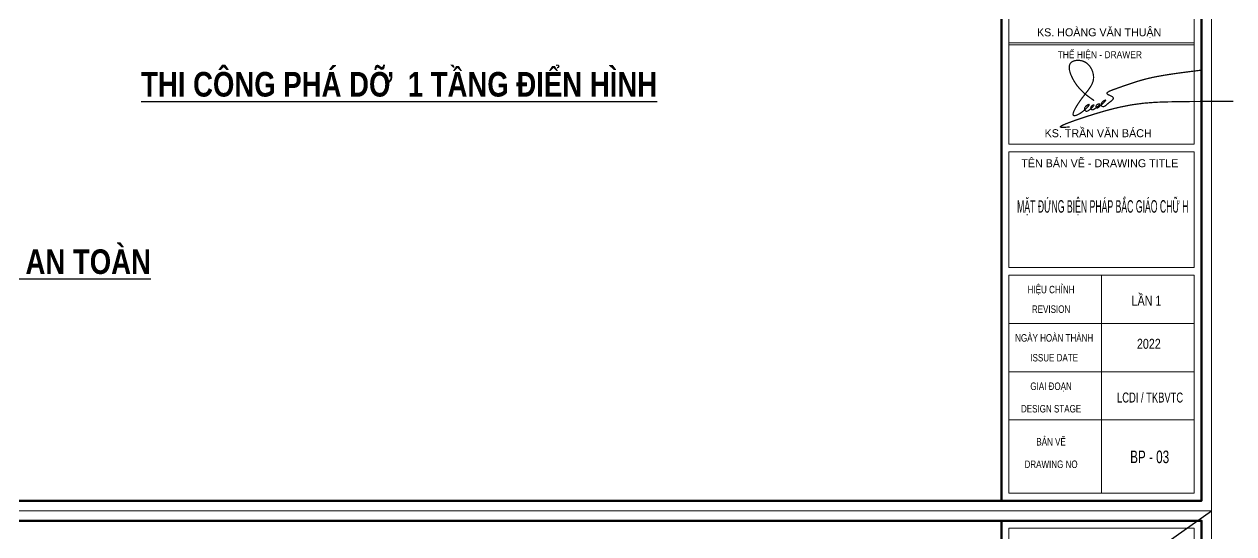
# Model space of a CAD drawing. Header units: millimetres. Extents: x 480521 to 6014615, y -961280 to 187869.
# Drawn here: x 767165 to 781671, y 24207 to 30325 of the extents above; entities that cross this region are included whole.
import ezdxf
from ezdxf.enums import TextEntityAlignment as Align

# ---------------------------------------------------------------- set-up
doc = ezdxf.new("R2010")
doc.units = ezdxf.units.MM
doc.header["$LTSCALE"] = 600
doc.header["$MEASUREMENT"] = 0
doc.layers.get('0').update_dxf_attribs({"lineweight": 0})
doc.layers.get('Defpoints').update_dxf_attribs({"lineweight": 0})
for name, color, linetype, lineweight in [('ISO', 153, 'Continuous', 13), ('Khungten_LCDI', 7, 'Continuous', 25), ('LC Net dam 1', 30, 'Continuous', 30), ('LC Net thay', 7, 'Continuous', 25), ('LC Text1', 3, 'Continuous', 20), ('LC Text2', 7, 'Continuous', 25)]:
    doc.layers.add(name, color=color, linetype=linetype, lineweight=lineweight)
doc.layers.add('KCS_Plotter', color=11, linetype='Continuous', plot=False)
doc.styles.add('Khungten', font='VHAVAN.TTF', dxfattribs={"width": 0.9, "height": 5000})
doc.styles.add('LC 1', font='VHAVANB.TTF')
doc.styles.add('LC3', font='VHARIALB.TTF', dxfattribs={"width": 0.8})
doc.styles.add('Title', font='VHBLACK.TTF')
doc.styles.add('VNAVANTH', font='VHAVANB.TTF', dxfattribs={"width": 0.6})

# ---------------------------------------------------------------- blocks, each defined once
blk = doc.blocks.new('Trần Văn Bách')
at = {"layer": 'ISO', "ltscale": 2, "const_width": 50}
for points in [[(981, 1054, -0.01022), (749, 1219, -0.025576), (525, 1405, -0.109582), (51, 2086, -0.038788), (-1, 2251, -0.040704), (-16, 2355, -0.099207), (1, 2492, -0.197572), (114, 2618, -0.065833), (207, 2652, -0.07266), (370, 2665, -0.095516), (588, 2611, -0.116725), (796, 2441, -0.152589), (956, 2013, -0.110058), (909, 1754, -0.045325), (822, 1591, -0.020049), (702, 1422, 0.005743), (483, 1136, 0.015063), (327, 912, 0.026421), (199, 692, 0.02793), (157, 599, 0.059452), (138, 524, 0.100604), (141, 484, 0.270443), (172, 456, 0.075554), (199, 453, 0.064655), (253, 464, 0.044002), (343, 501, 0.043152), (504, 604, 0.047791), (722, 804, 0.045354), (772, 868, 0.128743), (782, 894, 0.430973), (775, 902, 0.116048), (753, 898, 0.073424), (684, 859, 0.080154), (618, 791, 0.464056), (649, 635, 0.188315), (696, 631, 0.064056), (734, 647, 0.051494), (820, 706, 0.049341), (941, 827, 0.048911), (965, 864, 0.18784), (970, 881, 0.329532), (964, 885, 0.143882), (943, 879, 0.133952), (858, 807, 0.117911), (845, 768, 0.27645), (889, 692, 0.2053), (934, 689, 0.067297), (983, 715, 0.029006), (1125, 822, 0.048093), (1188, 883, 0.136425), (1203, 912, 0.384479), (1195, 923, 0.12352), (1168, 924, 0.15704), (1080, 879, 0.224209), (1057, 811, 0.107777), (1069, 771, 0.136329), (1084, 755, 0.188856), (1103, 753, 0.108153), (1137, 772, 0.015155), (1216, 838, 0.01833), (1371, 984, 0.047336), (1431, 1055, 0.195262), (1437, 1074, 0.285911), (1432, 1077, 0.117234), (1406, 1070, 0.114612), (1298, 988, 0.086394), (1268, 935, 0.184268), (1267, 856, 0.201911), (1301, 823, 0.225041), (1398, 829, 0.069781), (1503, 915, 0.005616), (1655, 1033, 0.044818), (1716, 1090, 0.069483), (1740, 1126, 0.140904), (1746, 1159, 0.163324), (1730, 1191, 0.067172), (1693, 1219, 0.030514), (1614, 1258, -0.020559), (1537, 1295, -0.062559), (1502, 1320, -0.205281), (1488, 1345, -0.180647), (1499, 1370, -0.071018), (1530, 1396, -0.043367), (1603, 1436, -0.021402), (1803, 1513, -0.002059), (2178, 1647, -0.006306), (2587, 1785, -0.01676), (3093, 1931, -0.011769), (3423, 2004, -0.011389), (3977, 2101, -0.004152), (4379, 2159, -0.003025), (5221, 2267)], [(0, 0, -0.014993), (-272, -15, -0.056033), (-352, -9, -0.160922), (-368, -1, -0.319142), (-368, 12, -0.094176), (-353, 27, -0.047915), (-284, 67, -0.021791), (-105, 144, -0.011406), (386, 320, -0.011123), (1294, 608, -0.015568), (2035, 799, -0.043516), (3423, 986, -0.006276), (3804, 1001, -0.003589), (4639, 1016, -0.002108), (6537, 1026)]]:
    blk.add_lwpolyline(points, format="xyb", dxfattribs=at)
blk = doc.blocks.new('lcdi fix')
at = {"layer": 'Defpoints', "lineweight": 0}
blk.add_lwpolyline([(-1200, -14850), (-1200, 14850), (40800, 14850), (40800, -14850)], close=True, dxfattribs=at)
at = {"layer": 'Khungten_LCDI', "color": 5, "lineweight": 60}
blk.add_line((36600, 14650), (36600, -14650), dxfattribs=at)
at = {"layer": 'Khungten_LCDI', "color": 5, "lineweight": 25}
blk.add_line((40600, -14650), (40600, 14650), dxfattribs=at)
at = {"layer": 'Khungten_LCDI', "color": 9, "lineweight": 15}
for p, q in [((38600, -10133), (38600, -14500)), ((40450, -11100), (36750, -11100)), ((40450, -12067), (36750, -12067)), ((40450, -13033), (36750, -13033))]:
    blk.add_line(p, q, dxfattribs=at)
at = {"layer": 'Khungten_LCDI', "color": 5, "lineweight": 60}
blk.add_lwpolyline([(0, -14650), (0, 14650), (40600, 14650), (40600, -14650)], close=True, dxfattribs=at)
at = {"layer": 'Khungten_LCDI', "color": 9, "lineweight": 15}
for points in [[(36750, 9321), (40450, 9321), (40450, 14500), (36750, 14500)], [(36750, -5485), (40450, -5485), (40450, -3372), (36750, -3372)], [(36750, -7517), (40450, -7517), (40450, -5485), (36750, -5485)], [(36750, -7517), (40450, -7517), (40450, -5526), (36750, -5526)], [(36750, -9983), (40450, -9983), (40450, -7667), (36750, -7667)], [(36750, -14500), (40450, -14500), (40450, -10133), (36750, -10133)]]:
    blk.add_lwpolyline(points, close=True, dxfattribs=at)
at = {"layer": 'LC Net dam 1', "xscale": 0.5, "yscale": 0.5, "zscale": 0.5}
blk.add_blockref('Trần Văn Bách', (37963, -7171), dxfattribs=at)
at = {"color": 7}
for s, style, p in [('ks. hoµng v¨n thuËn', 'VNAVANTH', (38553, -5357)), ('ks. trÇn v¨n b¸ch', 'VNAVANTH', (38533, -7376)), ('tªn b¶n vÏ - drawing title', 'Khungten', (38566, -7977))]:
    blk.add_text(s, height=160, dxfattribs=dict(at, style=style)).set_placement(p, align=Align.CENTER)
for s, height, style, width, p in [('thÓ hiÖn - drawer', 140, 'Khungten', 0.9, (38566, -5795)), ('hiÖu chØnh', 150, 'Khungten', 0.8, (37592, -10499)), ('revision', 150, 'Khungten', 0.8, (37592, -10891)), ('ngµy hoµn thµnh', 150, 'Khungten', 0.8, (37654, -11466)), ('issue date', 150, 'Khungten', 0.8, (37654, -11862)), ('giai ®o¹n', 150, 'Khungten', 0.8, (37592, -12433)), ('lcdi / tkBVTC', 200, 'Title', 0.7, (39571, -12684)), ('design stage', 150, 'Khungten', 0.8, (37592, -12883)), ('b¶n vÏ', 150, 'Khungten', 0.8, (37592, -13544)), ('drawing nO', 150, 'Khungten', 0.8, (37592, -13994))]:
    blk.add_text(s, height=height, dxfattribs=dict(at, style=style, width=width)).set_placement(p, align=Align.CENTER)
at = {"color": 7, "style": 'Khungten', "width": 0.8}
for tag, p in [('REVISION', (39499, -10746)), ('NGAYHT', (39546, -11609))]:
    blk.add_attdef(tag, text='', height=200, dxfattribs=at).set_placement(p, align=Align.CENTER)
at = {"layer": 'LC Text1', "color": 3, "style": 'LC 1', "width": 1.834006}
for tag, p, p2 in [('TENBANVE1', (36913, -8886), (40339, -8886)), ('TENBANVE2', (36913, -9562), (40339, -9562))]:
    blk.add_attdef(tag, text='', height=250, dxfattribs=at).set_placement(p, p2, align=Align.FIT)
at = {"layer": 'LC Text1', "style": 'Title', "width": 0.7}
blk.add_attdef('SOBANVE', text='', height=250, dxfattribs=at).set_placement((39562, -13896), align=Align.CENTER)
blk = doc.blocks.new('TIEUDE1')
at = {"layer": 'LC Text2', "color": 7, "style": 'LC 1'}
blk.add_attdef('TIªU§Ò', text='', height=5, dxfattribs=at).set_placement((0, 0), align=Align.BOTTOM_CENTER)
blk.add_attdef('TL', text='', height=3, dxfattribs=at).set_placement((0, -2), align=Align.TOP_CENTER)

msp = doc.modelspace()

# ---------------------------------------------------------------- linework, layer by layer
at = {"layer": 'KCS_Plotter'}
msp.add_line((756204.637, 6663.588), (781404.637, 24483.589), dxfattribs=at)

# ---------------------------------------------------------------- block references
at = {"layer": 'LC Net thay'}
ref = msp.add_blockref('lcdi fix', (756924.637, 33393.589), dxfattribs=dict(at, xscale=0.6000000155618168, yscale=0.6000000155618168, zscale=0.6000000155618168))
ref.add_attrib('NGAYHT', '2022', dxfattribs={"layer": 'LC Text1', "height": 119.9994, "style": 'Khungten', "width": 0.8}).set_placement((780652.282, 26427.966), align=Align.CENTER)
ref.add_attrib('REVISION', 'lÇn 1', dxfattribs={"layer": 'LC Text1', "height": 119.9994, "style": 'Khungten', "width": 0.8}).set_placement((780623.89, 26945.806), align=Align.CENTER)
ref.add_attrib('SOBANVE', 'bp - 03', dxfattribs={"layer": 'LC Text1', "height": 150, "style": 'Title', "width": 0.7}).set_placement((780661.827, 25055.88), align=Align.CENTER)
ref.add_attrib('TENBANVE1', 'mÆt ®øng biÖn ph¸p b¾c gi¸o ch÷ h', dxfattribs={"layer": 'LC Text1', "height": 150, "style": 'Title', "width": 0.448618}).set_placement((779072.233, 28062.133), (781128.125, 28062.133), align=Align.FIT)
at = {"layer": 'LC Net thay', "xscale": 0.6000000155618168, "yscale": 0.6000000155618168, "zscale": 0.6000000155618168}
msp.add_blockref('lcdi fix', (756924.637, 15573.588), dxfattribs=at)
at = {"layer": 'LC Text2'}
ref = msp.add_blockref('TIEUDE1', (771661.126, 29366.946), dxfattribs=dict(at, xscale=60.00000000003865, yscale=60.00000000003865, zscale=60.00000000003865))
ref.add_attrib('TIªU§Ò', '%%Uthi c«ng ph¸ dì  1 tÇng ®iÓn h×nh', dxfattribs={"color": 7, "height": 295.46488, "style": 'LC3', "width": 0.8}).set_placement((771661.126, 29366.946), align=Align.BOTTOM_CENTER)
ref = msp.add_blockref('TIEUDE1', (766490.169, 27237.644), dxfattribs=dict(at, xscale=60.00000000003865, yscale=60.00000000003865, zscale=60.00000000003865))
ref.add_attrib('TIªU§Ò', '%%Uphèi c¶nh l\xadíi an toµn', dxfattribs={"color": 7, "height": 295.46488, "style": 'LC3', "width": 0.8}).set_placement((766490.169, 27237.644), align=Align.BOTTOM_CENTER)

doc.saveas('drawing.dxf')
